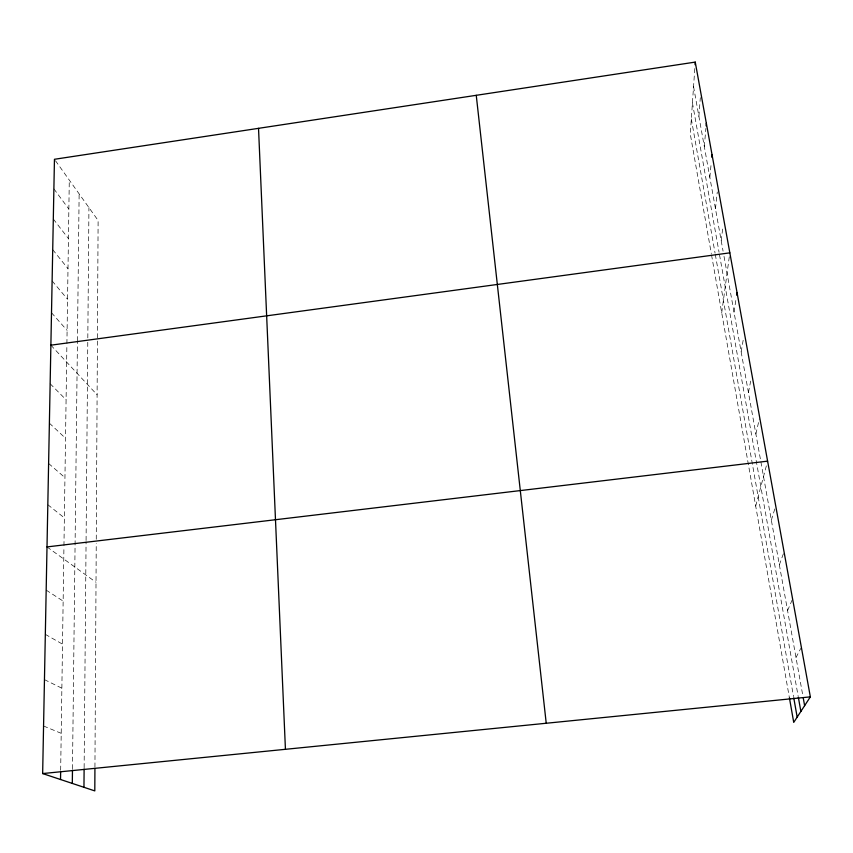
<?xml version="1.0" encoding="UTF-8"?>
<svg xmlns="http://www.w3.org/2000/svg" width="853" height="853" viewBox="0 0 853 853"><rect width="100%" height="100%" fill="white"/><g stroke="black" fill="none" stroke-linecap="round" stroke-linejoin="round"><path stroke-width="0.64" stroke-dasharray="4.26 3.2" d="M94.939 767.135L96.24 543.212M96.261 539.256L98.116 220.469L55.2 160.321M84.127 767.711L86.068 541.794M86.078 540.471L87.806 339.185M87.816 337.873L88.936 207.61M72.484 768.777L77.42 342.053M77.442 340.774L79.137 193.876M60.67 770.27L63.932 547.061M63.954 545.739L66.886 344.911M66.907 343.588L69.285 180.079M694.8 68.549L690.29 134.038L711.306 253.608M698.884 116.285L700.324 97.69M704.311 146.524L705.879 128.408M709.835 177.328L711.178 163.499M715.464 208.718L717.288 191.936M721.201 240.706L722.875 226.973M721.713 312.774L729.656 254.119M734.017 312.113L736.224 297.761M741.14 351.799L743.315 339.387M748.422 392.412L750.693 381.099M755.886 433.985L759.394 418.727M755.694 506.064L767.263 462.433M771.347 520.159L775.366 507.13M779.365 564.825L783.63 553.043M787.575 610.609L792.096 600.117M795.998 657.535L800.764 648.419M43.567 726.02L61.213 733.324M44.452 679.628L61.874 688.222M45.326 634.344L62.514 644.154M46.179 590.116L63.143 601.098M47 546.922L96.016 582.29M47.821 504.72L64.359 517.867M48.61 463.478L64.945 477.627M49.378 423.152L65.521 438.271M50.146 383.733L66.086 399.769M50.881 345.188L97.103 394.79M51.5 312.752L67.099 330.378M52.118 280.925L67.547 299.232M52.715 249.673L67.995 268.642M53.302 218.997L68.432 238.595M53.888 188.876L68.869 209.081M693.553 86.611L723.077 251.145M724.016 256.369L802.993 696.549M692.433 102.85L719.058 252.221M719.505 254.748L798.067 695.707M691.325 118.962L715.07 253.128M715.294 254.429L793.535 696.581M711.53 254.876L789.409 697.807"/><path stroke-width="1.28" d="M94.928 768.457L94.8 790.902L42.65 773.564L54.453 159.287L695.248 62.098L810.35 696.869L793.727 722.395L789.409 697.807M83.957 787.298L84.116 769.011M72.313 783.427L72.473 770.11M60.531 779.514L60.648 771.592M695.067 64.679L695.248 62.098M706.103 125.828L706.327 123.237M711.797 157.208L712.031 154.692M736.629 295.149L737.035 292.536M50.881 345.188L729.837 252.84M47 546.922L767.604 461.153M42.65 773.564L810.35 696.869M803.227 697.85L804.624 705.655M798.301 697.018L800.871 711.423M793.759 697.861L797.171 717.117M476.251 95.312L546.229 723.259M258.523 128.334L285.435 749.307"/></g></svg>
